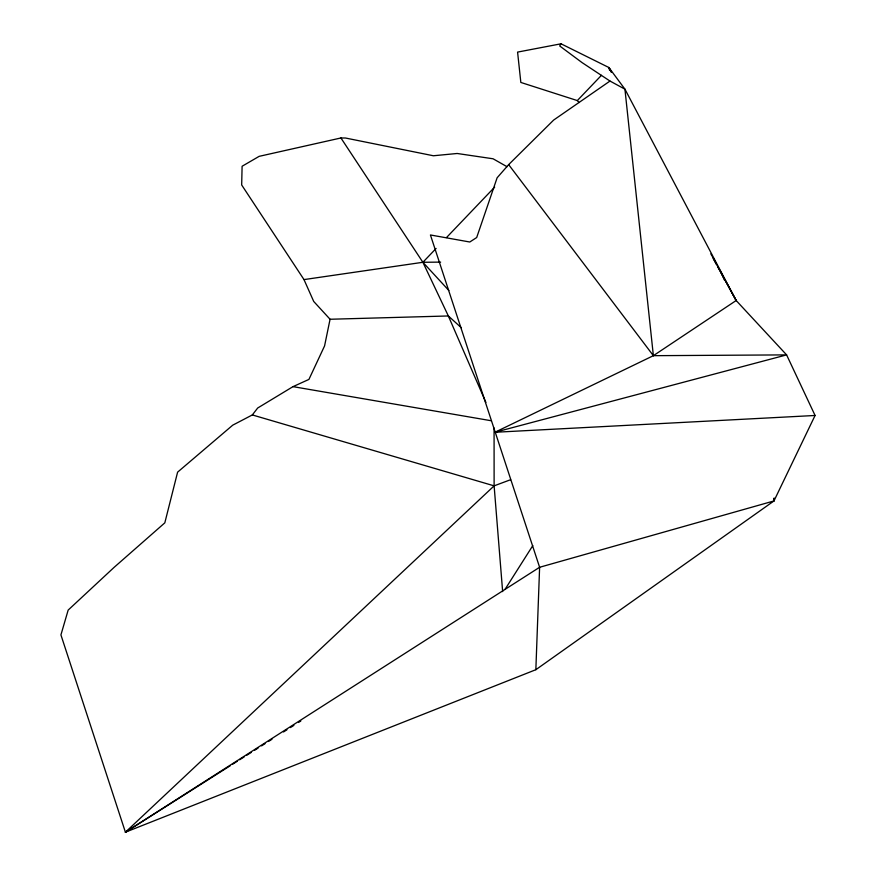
<?xml version="1.0" encoding="UTF-8"?>
<svg xmlns="http://www.w3.org/2000/svg" width="876" height="876" viewBox="0 0 876 876"><rect width="100%" height="100%" fill="white"/><g stroke="black" fill="none" stroke-linecap="round" stroke-linejoin="round"><path stroke-width="1.31" d="M507.018 166.703L493.089 158.786L457.173 153.486L433.39 155.764L345.462 138.014L340.917 137.97L259.154 156.344L242.105 166.254L241.677 184.967L303.994 279.597L313.728 301.464L330.066 319.258L324.569 345.932L308.921 379.418L293.011 386.634L257.697 408.008L252.321 414.939L232.742 425.156L177.609 472.153L164.819 522.841L114.066 567.396L68.164 610.09L60.926 634.903L125.41 832.2L535.849 669.702L773.968 500.941L774.012 498.225M535.849 669.702L539.616 567.276L430.423 234.965L469.788 242.006L476.686 237.538L497.119 177.795L508.649 164.622L553.676 120.045L609.992 81.052L624.927 89.155L736.168 300.523L786.604 354.889L815.074 415.476L773.968 500.941L539.616 567.276L125.41 832.2L494.119 485.851L510.609 479.709M773.968 500.941L774.198 498.236M815.074 415.476L494.907 432.273L653.376 355.678L624.927 89.155L608.897 67.529L561.023 43.8L559.72 45.979L582.069 62.601L609.992 81.052M504.959 589.493L532.805 545.584M436.106 248.445L422.889 262.285L303.994 279.597M446.497 237.56L494.655 187.136M561.023 43.8L517.585 52.1L520.837 82.443L577.317 100.576L601.462 75.303M508.649 164.622L653.376 355.678L736.168 300.523L713.469 258.661M125.41 832.2L230.421 765.624M232.731 764.157L237.341 761.233M239.652 759.766L244.273 756.842M246.572 755.375L251.193 752.451M254.653 750.261L258.113 748.06M261.574 745.87L265.045 743.669M268.505 741.479L271.965 739.278M283.506 731.964L286.967 729.774M290.427 727.573L293.887 725.383M298.508 722.459L300.818 720.992M494.907 432.273L786.604 354.889L653.376 355.678M330.066 319.258L448.348 315.962L461.444 327.843M440.65 262.11L422.889 262.285L340.917 137.97M293.011 386.634L491.381 420.765M252.321 414.939L494.119 485.851L502.649 591.607M577.317 100.576L579.135 102.525M448.84 290.471L422.889 262.285L448.348 315.962L485.906 402.423M608.897 67.529L611.503 72.303L608.897 67.529L609.532 70.179M710.852 253.876L712.166 256.263M712.549 257.281L716.48 264.486M717.794 266.884L736.168 300.523M721.309 272.994L724.649 280.451M494.075 427.959L494.119 485.851"/></g></svg>
